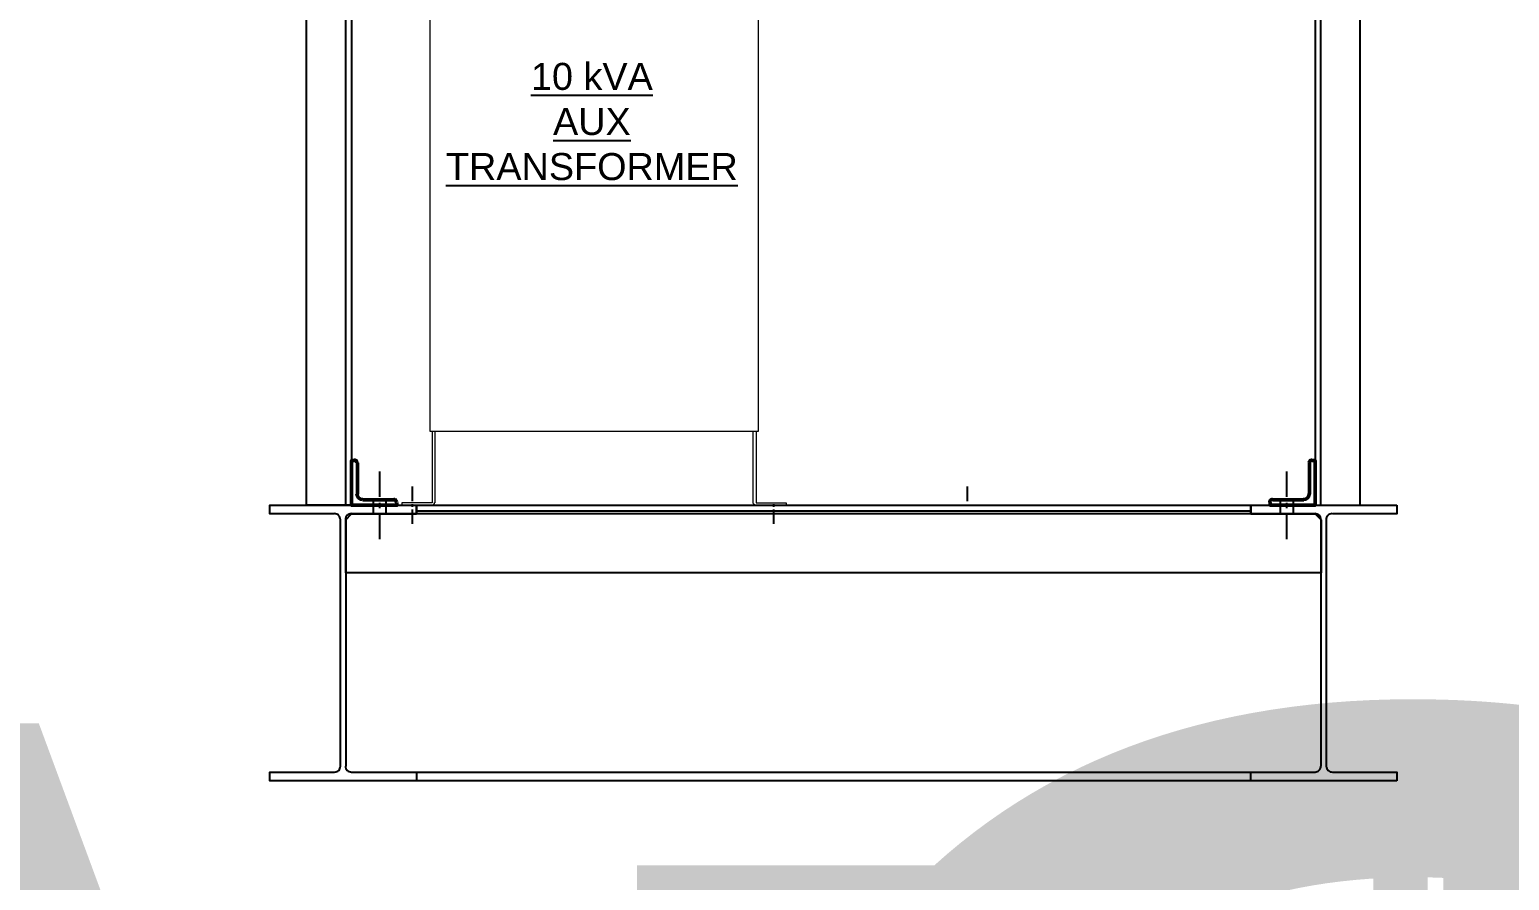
# Model space of a CAD drawing. Header units: feet. Extents: x -18 to 2540, y -48 to 1440.
# Drawn here: x 2061.79 to 2071.3, y 1375.32 to 1380.79 of the extents above; entities that cross this region are included whole.
import ezdxf
from ezdxf import colors
from ezdxf.entities.mleader import LeaderData, LeaderLine
from ezdxf.enums import TextEntityAlignment as Align
from ezdxf.math import Vec2, Vec3

# ---------------------------------------------------------------- set-up
doc = ezdxf.new("R2018")
doc.units = ezdxf.units.FT
doc.header["$MEASUREMENT"] = 0
for name, color, linetype in [('G-ANNO-TEXT', 1, 'Continuous'), ('PDF8_0', 7, 'Continuous'), ('PDF8_AM_0N', 7, 'Continuous'), ('PDF8_LP_OBJ-Hidden', 7, 'Continuous'), ('PDF8_LP_OBJ-Misc', 7, 'Continuous'), ('PDF8_LP_OBJ-Text', 7, 'Continuous')]:
    doc.layers.add(name, color=color, linetype=linetype)
doc.styles.add('NEI-A', font='arial.ttf')

# ---------------------------------------------------------------- blocks, each defined once
blk = doc.blocks.new('Equipment Callout Arrowhead .75')
at = {"color": 0}
blk.add_ellipse((-0.248, 0), major_axis=(0.743, 0), ratio=0.350959, start_param=-0.80282, end_param=3.944413, dxfattribs=at)
blk = doc.blocks.new('TITLE NAME')
at = {"lineweight": 30, "flags": 104}
blk.add_attdef('TITLE_NAME', text='', height=0.2, dxfattribs=at).set_placement((-0.0288, 0.2128), align=Align.BOTTOM_LEFT)
at = {"style": 'NEI-A'}
for tag, p in [('SCALE:', (0, 0)), ('1"_=_', (0.5614, 0.0023))]:
    blk.add_attdef(tag, text='', height=0.1, dxfattribs=at).set_placement(p, align=Align.BOTTOM_LEFT)
blk = doc.blocks.new('DETAIL_TITLE')
at = {"style": 'NEI-A', "flags": 8}
blk.add_attdef('#', text='', height=0.25, dxfattribs=at).set_placement((0.5922, -0.5109), align=Align.MIDDLE_CENTER)
at = {"lineweight": 30, "flags": 104}
blk.add_attdef('DETAIL_TITLE', text='', height=0.25, dxfattribs=at).set_placement((0.9099, -0.5251), align=Align.BOTTOM_LEFT)
at = {"style": 'NEI-A'}
for tag, p in [('SCALE:', (0.9386, -0.7379)), ('1"_=_', (1.5474, -0.7379))]:
    blk.add_attdef(tag, text='', height=0.1094, dxfattribs=at).set_placement(p, align=Align.BOTTOM_LEFT)

msp = doc.modelspace()

# ---------------------------------------------------------------- linework, layer by layer
at = {"layer": 'PDF8_0', "lineweight": 25}
for points in [[(2064.246067, 1377.853621), (2064.246067, 1377.76027)], [(2067.812064, 1377.853621), (2067.812064, 1377.76027)], [(2064.246067, 1377.7416), (2064.246067, 1377.72293)], [(2064.246067, 1377.706927), (2064.246067, 1377.613576)], [(2069.633736, 1377.696258), (2064.272738, 1377.696258)], [(2066.568513, 1377.7416), (2066.568513, 1377.72293)], [(2066.568513, 1377.706927), (2066.568513, 1377.613576)]]:
    msp.add_lwpolyline(points, dxfattribs=at)
msp.add_lwpolyline([(2070.087154, 1377.298851), (2063.819321, 1377.298851), (2063.819321, 1377.640248), (2063.856661, 1377.677588), (2064.272738, 1377.677588), (2064.272738, 1377.733598), (2069.633736, 1377.733598), (2069.633736, 1377.677588), (2070.047146, 1377.677588), (2070.087154, 1377.640248)], close=True, dxfattribs=at)
at = {"layer": 'PDF8_AM_0N', "lineweight": 50}
for points in [[(2064.147382, 1377.752268), (2064.147382, 1377.733598), (2063.856661, 1377.733598), (2063.856661, 1378.021652), (2063.875331, 1378.021652)], [(2063.894001, 1378.005649), (2063.894001, 1377.805612)], [(2069.759093, 1377.752268), (2069.759093, 1377.733598), (2070.047146, 1377.733598), (2070.047146, 1378.021652), (2070.028476, 1378.021652)], [(2070.012473, 1378.005649), (2070.012473, 1377.805612)], [(2063.928674, 1377.768271), (2064.128712, 1377.768271)], [(2069.975133, 1377.768271), (2069.775096, 1377.768271)]]:
    msp.add_lwpolyline(points, dxfattribs=at)
for centre, radius, start, end in [((2063.873998, 1378.006983), 0.017337, 0.0000099, 89.9999901), ((2070.027143, 1378.006983), 0.017337, 90.0000099, 179.9999901), ((2063.927341, 1377.806945), 0.036007, 180.0000224, 269.9999776), ((2069.973799, 1377.806945), 0.036007, 270.0000224, 359.9999776), ((2064.127378, 1377.753602), 0.017337, 0.0000099, 89.9999901), ((2069.773762, 1377.753602), 0.017337, 90.0000099, 179.9999901)]:
    msp.add_arc(centre, radius, start, end, dxfattribs=at)
at = {"layer": 'PDF8_LP_OBJ-Hidden', "lineweight": 25}
for points in [[(2063.998021, 1377.76027), (2063.998021, 1377.768271)], [(2063.998021, 1377.746934), (2063.998021, 1377.754936)], [(2063.998021, 1377.733598), (2063.998021, 1377.7416)], [(2063.998021, 1377.717595), (2063.998021, 1377.728264)], [(2063.998021, 1377.70426), (2063.998021, 1377.714928)], [(2063.998021, 1377.690924), (2063.998021, 1377.701592)], [(2063.998021, 1377.677588), (2063.998021, 1377.688257)], [(2064.078036, 1377.76027), (2064.078036, 1377.768271)], [(2064.078036, 1377.746934), (2064.078036, 1377.754936)], [(2064.078036, 1377.733598), (2064.078036, 1377.7416)], [(2064.078036, 1377.717595), (2064.078036, 1377.728264)], [(2064.078036, 1377.70426), (2064.078036, 1377.714928)], [(2064.078036, 1377.690924), (2064.078036, 1377.701592)], [(2064.078036, 1377.677588), (2064.078036, 1377.688257)], [(2069.825772, 1377.76027), (2069.825772, 1377.768271)], [(2069.825772, 1377.746934), (2069.825772, 1377.754936)], [(2069.825772, 1377.733598), (2069.825772, 1377.7416)], [(2069.825772, 1377.717595), (2069.825772, 1377.728264)], [(2069.825772, 1377.70426), (2069.825772, 1377.714928)], [(2069.825772, 1377.690924), (2069.825772, 1377.701592)], [(2069.825772, 1377.677588), (2069.825772, 1377.688257)], [(2069.908454, 1377.76027), (2069.908454, 1377.768271)], [(2069.908454, 1377.746934), (2069.908454, 1377.754936)], [(2069.908454, 1377.733598), (2069.908454, 1377.7416)], [(2069.908454, 1377.717595), (2069.908454, 1377.728264)], [(2069.908454, 1377.70426), (2069.908454, 1377.714928)], [(2069.908454, 1377.690924), (2069.908454, 1377.701592)], [(2069.908454, 1377.677588), (2069.908454, 1377.688257)]]:
    msp.add_lwpolyline(points, dxfattribs=at)
at = {"layer": 'PDF8_LP_OBJ-Misc', "lineweight": 25}
for points in [[(2063.856661, 1382.222434), (2063.856661, 1377.733598), (2063.56594, 1377.733598), (2063.56594, 1382.713192)], [(2063.819321, 1377.733598), (2063.819321, 1382.713192)], [(2070.084487, 1377.733598), (2070.084487, 1382.179759)], [(2064.038028, 1377.786942), (2064.038028, 1377.949639)], [(2069.865779, 1377.786942), (2069.865779, 1377.949639)], [(2064.038028, 1377.714928), (2064.038028, 1377.749601)], [(2069.865779, 1377.714928), (2069.865779, 1377.749601)], [(2064.038028, 1377.514891), (2064.038028, 1377.677588)], [(2069.865779, 1377.514891), (2069.865779, 1377.677588)]]:
    msp.add_lwpolyline(points, dxfattribs=at)
at = {"layer": 'PDF8_LP_OBJ-Misc', "lineweight": 20}
msp.add_lwpolyline([(2066.469828, 1378.208353), (2064.360755, 1378.208353), (2064.360755, 1381.979722), (2066.469828, 1381.979722)], close=True, dxfattribs=at)
for points in [[(2064.374091, 1378.208353), (2064.374091, 1377.749601), (2064.179388, 1377.749601), (2064.179388, 1377.733598), (2064.374091, 1377.733598, 0.41421346), (2064.390094, 1377.750935)], [(2066.456492, 1378.208353), (2066.456492, 1377.749601), (2066.648528, 1377.749601), (2066.648528, 1377.733598), (2066.456492, 1377.733598, -0.41421346), (2066.437822, 1377.749601), (2066.437822, 1378.208353)]]:
    msp.add_lwpolyline(points, format="xyb", dxfattribs=at)
at = {"layer": 'PDF8_LP_OBJ-Text', "lineweight": 25}
for points in [[(2070.572578, 1375.962602), (2063.33123, 1375.962602), (2063.33123, 1376.018613), (2063.747307, 1376.018613, 0.41421362), (2063.784648, 1376.055953), (2063.784648, 1377.640248, 0.41421362), (2063.745974, 1377.680255)], [(2070.047146, 1376.018613, 0.41421362), (2070.084487, 1376.057286)]]:
    msp.add_lwpolyline(points, format="xyb", dxfattribs=at)
for points in [[(2064.272738, 1377.733598), (2064.272738, 1377.677588)], [(2070.572578, 1377.733598), (2070.572578, 1377.677588), (2070.159167, 1377.677588)], [(2063.819321, 1377.640248), (2063.819321, 1376.055953)], [(2070.087154, 1376.055953), (2070.087154, 1377.640248)]]:
    msp.add_lwpolyline(points, dxfattribs=at)
for centre, start, end in [((2063.855327, 1377.641581), 89.9999943, 180.0000057), ((2070.045813, 1377.641581), 359.9999943, 90.0000057)]:
    msp.add_arc(centre, 0.038674, start, end, dxfattribs=at)

# ---------------------------------------------------------------- block references
at = {"layer": 'G-ANNO-TEXT'}
ref = msp.add_blockref('DETAIL_TITLE', (2015.001704, 1376.842178), dxfattribs=dict(at, xscale=2.26283738676726, yscale=2.26283738676726, zscale=2.26283738676726))
lines = msp.add_mtext('{\\LSCADA RACK DETAIL (SIDE VIEW)}', dxfattribs={"layer": '0', "insert": (2017.060652, 1376.332726), "char_height": 10.57518883, "attachment_point": 1})
ref.add_attrib('DETAIL_TITLE', '', (2017.060652, 1376.332726)).embed_mtext(lines)
ref = msp.add_blockref('DETAIL_TITLE', (1992.628943, 1376.842178), dxfattribs=dict(at, xscale=2.26283738676726, yscale=2.26283738676726, zscale=2.26283738676726))
lines = msp.add_mtext('{\\LSCADA RACK ELEVATION DETAIL}', dxfattribs={"layer": '0', "insert": (1994.687891, 1376.332726), "char_height": 10.33535964, "attachment_point": 1})
ref.add_attrib('DETAIL_TITLE', '', (1994.687891, 1376.332726)).embed_mtext(lines)
ref = msp.add_blockref('TITLE NAME', (2065.399814, 1374.527358), dxfattribs=dict(at, xscale=1.738563607843373, yscale=1.738563607843373, zscale=1.738563607843373))
lines = msp.add_mtext('{\\LEND VIEW}', dxfattribs={"layer": '0', "insert": (2065.349826, 1375.418862), "char_height": 3.1001843, "attachment_point": 1})
ref.add_attrib('TITLE_NAME', '', (2065.349826, 1375.418862)).embed_mtext(lines)

# ---------------------------------------------------------------- next in the draw order: texts
at = {"layer": 'G-ANNO-TEXT', "linetype": 'Continuous', "insert": (2065.400678, 1380.199266), "char_height": 0.17385636, "attachment_point": 5, "style": 'NEI-A', "bg_fill": 3, "box_fill_scale": 1.5, "bg_fill_color": 256, "bg_fill_transparency": 0}
msp.add_mtext_dynamic_manual_height_columns('{\\L10 kVA AUX TRANSFORMER}', width=1.06741437, gutter_width=0.014865, heights=[0], dxfattribs=at)

# ---------------------------------------------------------------- next in the draw order: leaders
at = {"layer": 'G-ANNO-TEXT'}
ml = msp.add_multileader_mtext('Standard', dxfattribs=at)
ml.set_content('\\A1;6 MOTOR CONTROL CABLE CONDUITS (TYP.)', color=256, style='NEI-A')
ml.set_leader_properties()
ml.set_arrow_properties(name='Equipment Callout Arrowhead .75')
ml.build(insert=Vec2(0, 0))
ml.multileader.update_dxf_attribs({"dogleg_length": 0.0625, "arrow_head_size": 0.125})
ctx = ml.context
ctx.base_point, ctx.char_height, ctx.arrow_head_size, ctx.landing_gap_size, ctx.plane_origin = Vec3(2133.680839, 1383.790863), 0.1, 0.125, 0.09, Vec3(2077.345805, 1319.927864)
notes = []
notes.append((ctx, [(0, (0, 0, 0), (0, 0), (1, 0), 1, [])]))
ctx.mtext.insert, ctx.mtext.width, ctx.mtext.flow_direction = Vec3(2133.770839, 1383.855563), 2.21448175, 5
ctx.mtext.has_bg_fill, ctx.mtext.bg_color, ctx.mtext.bg_scale_factor, ctx.mtext.bg_transparency, ctx.mtext.use_window_bg_color = 1, -1027028792, 1.5, 0, 1
for ctx, leaders in notes:
    for number, flags, end, landing, length, lines in leaders:
        leader = LeaderData()
        leader.index, (leader.has_last_leader_line, leader.has_dogleg_vector, leader.attachment_direction) = number, flags
        leader.last_leader_point, leader.dogleg_vector, leader.dogleg_length = Vec3(end), Vec3(landing), length
        for number, points, colour, breaks in lines:
            line = LeaderLine()
            line.index, line.vertices, line.color, line.breaks = number, Vec3.list(points), colors.encode_raw_color(colour), breaks
            leader.lines.append(line)
        ctx.leaders.append(leader)

# ---------------------------------------------------------------- next in the draw order: linework, layer by layer
at = {"layer": 'PDF8_LP_OBJ-Misc', "lineweight": 25}
msp.add_lwpolyline([(2070.047146, 1382.713192), (2070.047146, 1377.733598), (2070.337867, 1377.733598), (2070.337867, 1388.74098)], dxfattribs=at)
at = {"layer": 'PDF8_LP_OBJ-Misc', "lineweight": 20}
msp.add_lwpolyline([(2064.392761, 1377.749601), (2064.392761, 1378.208353)], dxfattribs=at)
at = {"layer": 'PDF8_LP_OBJ-Text', "lineweight": 25}
msp.add_line((2070.047146, 1377.677588), (2063.856661, 1377.677588), dxfattribs=at)
for points in [[(2063.747307, 1377.677588), (2063.33123, 1377.677588), (2063.33123, 1377.733598), (2070.572578, 1377.733598)], [(2069.633736, 1377.677588), (2069.633736, 1377.733598)], [(2064.272738, 1376.018613), (2064.272738, 1375.962602)], [(2069.633736, 1375.962602), (2069.633736, 1376.018613)]]:
    msp.add_lwpolyline(points, dxfattribs=at)
for points in [[(2070.157834, 1377.680255, 0.41421362), (2070.11916, 1377.640248), (2070.11916, 1376.055953, 0.41421362), (2070.159167, 1376.018613), (2070.572578, 1376.018613), (2070.572578, 1375.962602)], [(2063.816654, 1376.057286, 0.41421362), (2063.856661, 1376.018613), (2070.047146, 1376.018613)]]:
    msp.add_lwpolyline(points, format="xyb", dxfattribs=at)

doc.saveas('drawing.dxf')
